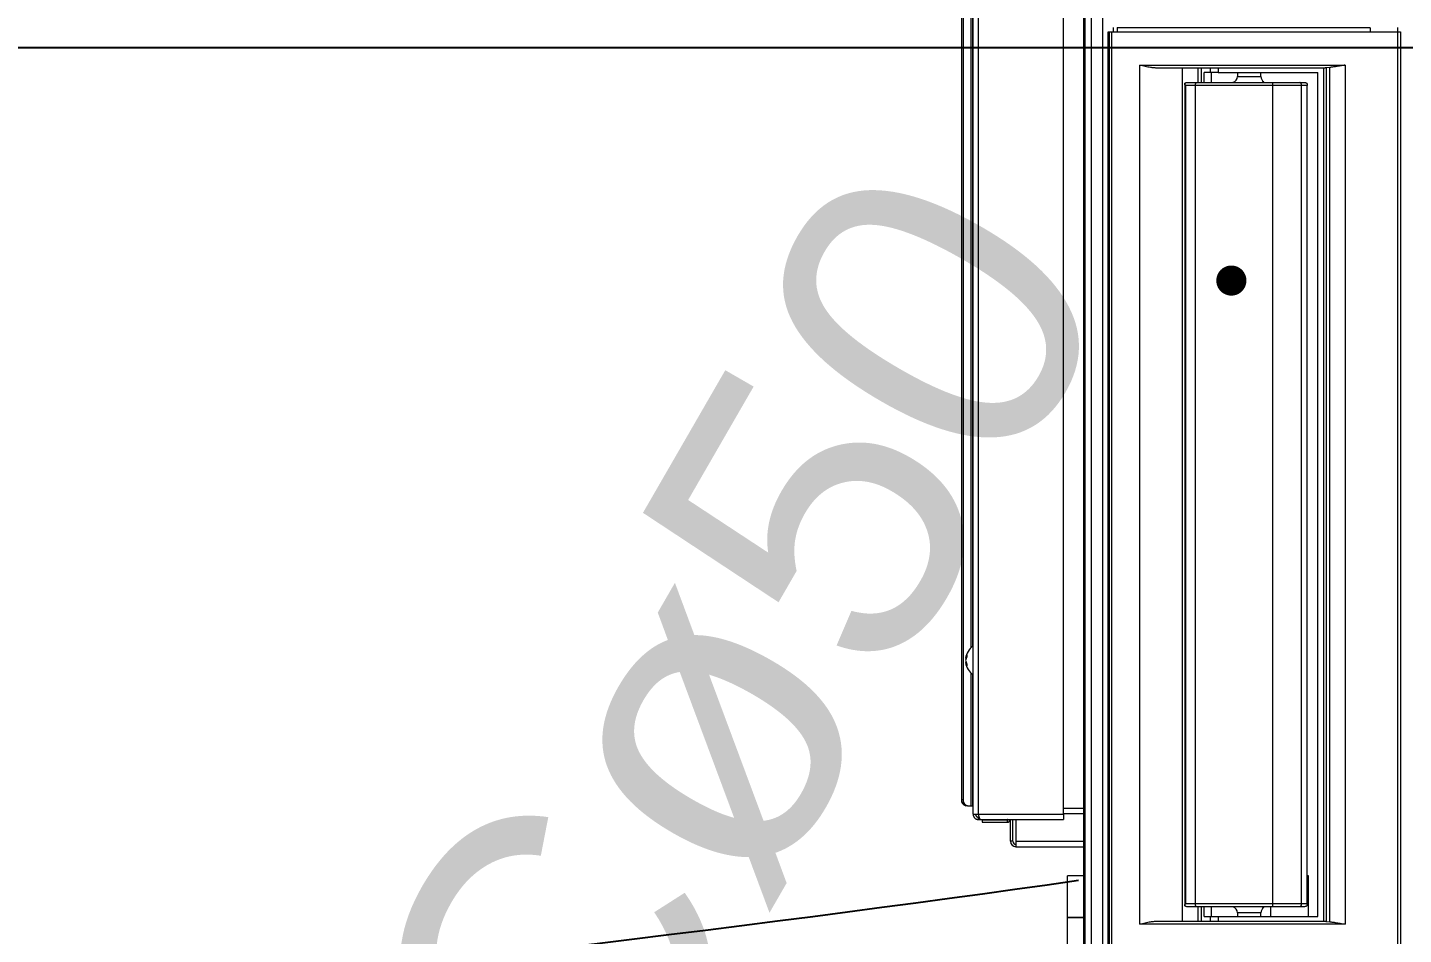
# Model space of a CAD drawing. Header units: metres. Extents: x -101133.8 to -101066.7, y -24899.3 to -24824.7.
# Drawn here: x -101103.0348 to -101102.5783, y -24845.6559 to -24845.3551 of the extents above; entities that cross this region are included whole.
import ezdxf

# ---------------------------------------------------------------- set-up
doc = ezdxf.new("R2010")
doc.units = ezdxf.units.M
doc.header["$LTSCALE"] = 0.2
doc.header["$PDSIZE"] = -5
for name, color, linetype in [('CMT-COTATION DIVERS', 1, 'Continuous'), ('CMT-CVC-MATERIEL', 30, 'Continuous'), ('CMT-PLB-EU', 3, 'Continuous'), ('CMT-VRV1', 5, 'Continuous')]:
    doc.layers.add(name, color=color, linetype=linetype)
doc.styles.add('Arial', font='arial.ttf')
doc.styles.get("Standard").update_dxf_attribs({"font": 'arial.ttf'})
doc.dimstyles.get("Standard").update_dxf_attribs({"dimtxt": 0.18, "dimasz": 0.18, "dimexe": 0.18, "dimexo": 0.0625, "dimgap": 0.09, "dimtad": 0, "dimtih": 1, "dimtoh": 1, "dimdec": 4, "dimzin": 0, "dimdsep": 46, "dimtxsty": 'Standard', "dimcen": 0.09, "dimadec": 0, "dimazin": 0, "dimtfac": 1, "dimtdec": 4, "dimtofl": 0, "dimtmove": 0, "dimatfit": 3, "dimfxl": 1, "dimtolj": 1, "dimtzin": 0, "dimarcsym": 0})

# ---------------------------------------------------------------- blocks, each defined once
blk = doc.blocks.new('Cassette 600x600')
at = {"linetype": 'Continuous', "lineweight": 13}
for p, q in [((-20383.93, 606.65), (-20383.93, 607.22)), ((-20381.93, 608.63), (-20381.93, 608.07)), ((-20089.53, 608.63), (-20381.93, 608.63)), ((-20089.53, 608.07), (-20381.93, 608.07)), ((-20336.44, 607.08), (-20336.44, 607.26)), ((-20335.02, 607.08), (-20335.02, 607.26)), ((-20388.53, 603.01), (-20387.73, 603.01)), ((-20388.53, 603.01), (-20388.53, 602.3)), ((-20387.73, 603.01), (-20387.73, 602.74)), ((-20386.73, 604.81), (-20084.73, 604.81)), ((-20386.73, 604.81), (-20386.73, 603.01)), ((-20386.73, 603.01), (-20386.73, 574.81)), ((-20386.73, 603.01), (-20084.73, 603.01)), ((-20383.93, 606.65), (-20383.93, 605.53)), ((-20383.93, 605.53), (-20383.93, 605.01)), ((-20339.85, 605.53), (-20383.93, 605.53)), ((-20340.29, 605.01), (-20383.93, 605.01)), ((-20383.93, 605.01), (-20383.93, 604.81)), ((-20105.45, 605.53), (-20331.61, 605.53)), ((-20105.89, 605.01), (-20331.17, 605.01)), ((-20389.43, 601.81), (-20389.43, 593.46)), ((-20388.63, 601.81), (-20389.43, 601.81)), ((-20388.63, 601.81), (-20388.63, 593.46)), ((-20388.53, 602.3), (-20388.53, 574.81)), ((-20388.63, 593.46), (-20389.43, 593.46)), ((-20397.53, 590.61), (-20397.53, 568.01)), ((-20395.73, 590.61), (-20397.53, 590.61)), ((-20395.73, 591.61), (-20395.73, 592.41)), ((-20395.73, 592.41), (-20388.53, 592.41)), ((-20395.73, 591.61), (-20388.53, 591.61)), ((-20388.53, 590.61), (-20395.73, 590.61)), ((-20395.73, 590.61), (-20395.73, 568.01)), ((-20435.23, 573.51), (-20421.02, 573.51)), ((-20421.02, 573.51), (-20421.02, 568.01)), ((-20421.02, 573.51), (-20420.92, 573.51)), ((-20420.92, 573.51), (-20420.92, 568.01)), ((-20420.92, 573.51), (-20407.23, 573.51)), ((-20407.23, 568.01), (-20407.23, 573.51)), ((-20386.73, 574.81), (-20388.53, 574.81)), ((-20386.73, 574.81), (-20084.73, 574.81)), ((-20386.54, 574.81), (-20386.54, 568.01)), ((-20384.74, 574.81), (-20384.74, 568.01)), ((-20573.93, 568.01), (-19987.53, 568.01)), ((-20573.93, 567.61), (-19987.53, 567.61)), ((-19987.53, 565.59), (-20573.93, 565.59)), ((-20573.93, 561.77), (-19987.53, 561.77)), ((-20434.23, 560.01), (-20127.23, 560.01)), ((-20434.23, 559.55), (-20127.23, 559.55)), ((-20127.23, 558.84), (-20434.23, 558.84)), ((-20127.23, 560.01), (-20127.23, 559.55)), ((-20127.23, 559.55), (-20127.23, 558.84)), ((-20127.23, 558.84), (-20127.23, 464.01)), ((-20125.73, 558.31), (-20127.23, 558.31)), ((-20125.83, 557.01), (-20127.23, 557.01)), ((-20125.83, 473.01), (-20125.83, 557.01)), ((-20125.73, 557.01), (-20125.83, 557.01)), ((-20423.23, 549.49), (-20138.23, 549.49)), ((-20423.23, 481.35), (-20423.23, 549.49)), ((-20138.23, 549.49), (-20138.23, 481.35)), ((-20422.23, 543.91), (-20422.23, 488.26)), ((-20139.23, 488.26), (-20139.23, 543.91)), ((-20139.23, 535.45), (-20422.23, 535.45)), ((-20144.51, 534.54), (-20416.95, 534.54)), ((-20416.43, 534.38), (-20416.43, 531.01)), ((-20145.03, 534.38), (-20416.43, 534.38)), ((-20145.03, 531.01), (-20145.03, 534.38)), ((-20417.43, 530.27), (-20422.23, 530.27)), ((-20417.43, 533.86), (-20417.42, 534.08)), ((-20417.43, 530.71), (-20417.43, 533.86)), ((-20417.43, 505.34), (-20417.43, 530.71)), ((-20416.43, 531.01), (-20416.43, 505.31)), ((-20416.43, 531.01), (-20145.03, 531.01)), ((-20145.03, 505.31), (-20145.03, 531.01)), ((-20144.04, 534.08), (-20144.03, 533.86)), ((-20144.03, 533.86), (-20144.03, 530.71)), ((-20144.03, 530.71), (-20144.03, 505.34)), ((-20139.23, 530.27), (-20144.03, 530.27)), ((-20417.43, 529.11), (-20422.23, 529.11)), ((-20422.23, 526.01), (-20420.73, 526.01)), ((-20420.73, 528.12), (-20417.43, 528.12)), ((-20420.73, 528.12), (-20420.73, 526.01)), ((-20420.73, 526.01), (-20420.73, 523.54)), ((-20420.73, 525.71), (-20417.43, 525.71)), ((-20139.23, 529.11), (-20144.03, 529.11)), ((-20144.03, 528.12), (-20140.73, 528.12)), ((-20144.03, 525.71), (-20140.73, 525.71)), ((-20140.73, 526.01), (-20140.73, 528.12)), ((-20140.73, 526.01), (-20139.23, 526.01)), ((-20140.73, 523.54), (-20140.73, 526.01)), ((-20420.73, 523.54), (-20422.23, 523.54)), ((-20420.73, 523.54), (-20420.73, 490.41)), ((-20140.73, 523.54), (-20140.73, 490.41)), ((-20139.23, 523.54), (-20140.73, 523.54)), ((-20419.43, 517.11), (-20420.73, 517.11)), ((-20419.43, 509.31), (-20419.43, 517.11)), ((-20140.73, 517.11), (-20142.03, 517.11)), ((-20142.03, 517.11), (-20142.03, 509.31)), ((-20420.73, 509.31), (-20419.43, 509.31)), ((-20142.03, 509.31), (-20140.73, 509.31)), ((-20420.73, 506.01), (-20417.43, 506.01)), ((-20417.43, 496.41), (-20417.43, 505.34)), ((-20416.43, 505.31), (-20145.03, 505.31)), ((-20416.43, 505.31), (-20416.43, 495.81)), ((-20145.03, 495.81), (-20145.03, 505.31)), ((-20144.03, 505.34), (-20144.03, 496.41)), ((-20420.73, 493.51), (-20407.23, 493.51)), ((-20417.43, 494.81), (-20417.43, 496.41)), ((-20417.42, 494.63), (-20417.43, 494.81)), ((-20416.69, 493.92), (-20144.77, 493.92)), ((-20416.43, 495.81), (-20145.03, 495.81)), ((-20416.43, 495.81), (-20416.43, 493.96)), ((-20416.43, 493.96), (-20145.03, 493.96)), ((-20407.23, 493.51), (-20407.23, 493.92)), ((-20145.03, 493.96), (-20145.03, 495.81)), ((-20144.03, 494.81), (-20144.04, 494.63)), ((-20144.03, 496.41), (-20144.03, 494.81)), ((-20420.73, 490.41), (-20140.73, 490.41)), ((-20422.32, 487.63), (-20422.42, 486.48)), ((-20422.42, 486.48), (-20139.04, 486.48)), ((-20139.14, 487.63), (-20422.32, 487.63)), ((-20422.23, 488.41), (-20139.23, 488.41)), ((-20139.04, 486.48), (-20139.14, 487.63)), ((-20138.23, 481.35), (-20423.23, 481.35)), ((-20125.83, 473.01), (-20127.23, 473.01)), ((-20127.23, 464.01), (-20434.23, 464.01)), ((-20127.23, 463.01), (-20434.23, 463.01)), ((-20127.23, 464.01), (-20127.23, 463.01)), ((-20125.73, 464.01), (-20127.23, 464.01))]:
    blk.add_line(p, q, dxfattribs=at)
at = {"linetype": 'Continuous', "const_width": 5}
blk.add_lwpolyline([(-20212.23, 519.11, 1), (-20207.23, 519.11, 1)], format="xyb", close=True, dxfattribs=at)
at = {"linetype": 'Continuous', "lineweight": 13}
for centre, radius, start, end in [((-20382.18, 606.87), 1.79, 81.9508, 168.5777), ((-20382.18, 606.3), 1.79, 81.9498, 168.5788), ((-20335.73, 601.64), 5.67, 97.1666, 146.0184), ((-20336.04, 604.22), 3.07, 97.4775, 119.9182), ((-20335.33, 604.22), 3.07, 97.4772, 119.9184), ((-20336.13, 604.22), 3.07, 60.0816, 82.5227), ((-20335.73, 601.64), 5.67, 33.9816, 82.8334), ((-20335.42, 604.22), 3.07, 60.0818, 82.5226), ((-20337.21, 604.26), 2.64, 82.2979, 97.7021), ((-20334.24, 604.26), 2.64, 82.2979, 97.7021), ((-20388.58, 593.46), 0.85, 180, 273.3723), ((-20388.58, 593.46), 0.05, 180, 0), ((-20395.73, 590.61), 1.8, 90, 180), ((-20395.73, 590.61), 1, 90, 180), ((-20419.43, 519.11), 2, 270, 343.2061), ((-20142.03, 519.11), 2, 196.6773, 270), ((-20419.43, 507.31), 2, 30.8445, 90), ((-20142.03, 507.31), 2, 90, 149.2042), ((-20416.68, 512.7), 7.4, 264.1787, 271.9347), ((-20144.78, 513.57), 8.27, 268.2687, 275.2085)]:
    blk.add_arc(centre, radius, start, end, dxfattribs=at)
for points, knots in [([(-20386.73, 604.81), (-20386.78, 604.8), (-20386.83, 604.79), (-20386.89, 604.79), (-20386.94, 604.78), (-20386.99, 604.78), (-20387.04, 604.77), (-20387.09, 604.76), (-20387.14, 604.75), (-20387.19, 604.74), (-20387.24, 604.73), (-20387.29, 604.71), (-20387.34, 604.7), (-20387.39, 604.68), (-20387.44, 604.66), (-20387.49, 604.64), (-20387.54, 604.62), (-20387.58, 604.59), (-20387.63, 604.57), (-20387.67, 604.54), (-20387.72, 604.51), (-20387.76, 604.48), (-20387.8, 604.45), (-20387.84, 604.42), (-20387.88, 604.39), (-20387.92, 604.35), (-20387.96, 604.32), (-20388, 604.28), (-20388.04, 604.24), (-20388.07, 604.21), (-20388.1, 604.17), (-20388.14, 604.13), (-20388.17, 604.08), (-20388.2, 604.04), (-20388.23, 604), (-20388.26, 603.96), (-20388.29, 603.91), (-20388.31, 603.87), (-20388.34, 603.82), (-20388.36, 603.77), (-20388.38, 603.73), (-20388.4, 603.68), (-20388.42, 603.63), (-20388.44, 603.58), (-20388.45, 603.53), (-20388.47, 603.48), (-20388.48, 603.43), (-20388.49, 603.37), (-20388.5, 603.33), (-20388.51, 603.29), (-20388.51, 603.27), (-20388.51, 603.25), (-20388.51, 603.22), (-20388.52, 603.19), (-20388.52, 603.17), (-20388.52, 603.14), (-20388.52, 603.11), (-20388.53, 603.09), (-20388.53, 603.06), (-20388.53, 603.03), (-20388.53, 603.01)], [0, 0, 0, 0, 1, 1, 1, 2, 2, 2, 3, 3, 3, 4, 4, 4, 5, 5, 5, 6, 6, 6, 7, 7, 7, 8, 8, 8, 9, 9, 9, 10, 10, 10, 11, 11, 11, 12, 12, 12, 13, 13, 13, 14, 14, 14, 15, 15, 15, 16, 16, 16, 17, 17, 17, 18, 18, 18, 19, 19, 19, 20, 20, 20, 20]), ([(-20388.53, 602.3), (-20388.52, 602.31), (-20388.52, 602.32), (-20388.51, 602.34), (-20388.51, 602.35), (-20388.5, 602.36), (-20388.49, 602.38), (-20388.48, 602.39), (-20388.48, 602.4), (-20388.46, 602.42), (-20388.45, 602.43), (-20388.44, 602.44), (-20388.42, 602.45), (-20388.41, 602.47), (-20388.39, 602.48), (-20388.36, 602.49), (-20388.34, 602.51), (-20388.32, 602.52), (-20388.29, 602.53), (-20388.27, 602.55), (-20388.24, 602.56), (-20388.21, 602.57), (-20388.18, 602.59), (-20388.15, 602.6), (-20388.11, 602.61), (-20388.08, 602.62), (-20388.04, 602.64), (-20388.01, 602.65), (-20387.97, 602.66), (-20387.93, 602.68), (-20387.89, 602.69), (-20387.85, 602.7), (-20387.81, 602.72), (-20387.77, 602.73), (-20387.72, 602.74), (-20387.68, 602.75), (-20387.64, 602.77), (-20387.59, 602.78), (-20387.54, 602.79), (-20387.5, 602.81), (-20387.45, 602.82), (-20387.4, 602.83), (-20387.35, 602.85), (-20387.3, 602.86), (-20387.26, 602.87), (-20387.2, 602.89), (-20387.15, 602.9), (-20387.09, 602.91), (-20387.05, 602.92), (-20387.02, 602.93), (-20387, 602.94), (-20386.97, 602.94), (-20386.95, 602.95), (-20386.92, 602.96), (-20386.89, 602.96), (-20386.86, 602.97), (-20386.84, 602.98), (-20386.81, 602.98), (-20386.78, 602.99), (-20386.76, 603), (-20386.73, 603.01)], [0, 0, 0, 0, 1, 1, 1, 2, 2, 2, 3, 3, 3, 4, 4, 4, 5, 5, 5, 6, 6, 6, 7, 7, 7, 8, 8, 8, 9, 9, 9, 10, 10, 10, 11, 11, 11, 12, 12, 12, 13, 13, 13, 14, 14, 14, 15, 15, 15, 16, 16, 16, 17, 17, 17, 18, 18, 18, 19, 19, 19, 20, 20, 20, 20]), ([(-20386.73, 604.01), (-20386.76, 604), (-20386.79, 604), (-20386.82, 603.99), (-20386.86, 603.99), (-20386.89, 603.99), (-20386.92, 603.98), (-20386.95, 603.98), (-20386.98, 603.97), (-20387.01, 603.96), (-20387.04, 603.95), (-20387.07, 603.94), (-20387.1, 603.93), (-20387.13, 603.92), (-20387.16, 603.91), (-20387.18, 603.9), (-20387.21, 603.88), (-20387.24, 603.87), (-20387.26, 603.85), (-20387.29, 603.84), (-20387.32, 603.82), (-20387.34, 603.8), (-20387.36, 603.78), (-20387.39, 603.76), (-20387.41, 603.74), (-20387.43, 603.72), (-20387.46, 603.69), (-20387.48, 603.67), (-20387.5, 603.65), (-20387.52, 603.62), (-20387.53, 603.6), (-20387.55, 603.57), (-20387.57, 603.55), (-20387.59, 603.52), (-20387.6, 603.5), (-20387.62, 603.47), (-20387.63, 603.44), (-20387.64, 603.41), (-20387.66, 603.39), (-20387.67, 603.36), (-20387.68, 603.33), (-20387.69, 603.3), (-20387.7, 603.27), (-20387.7, 603.24), (-20387.71, 603.21), (-20387.72, 603.18), (-20387.72, 603.15), (-20387.72, 603.11), (-20387.73, 603.09), (-20387.73, 603.08), (-20387.73, 603.07), (-20387.73, 603.07), (-20387.73, 603.06), (-20387.73, 603.05), (-20387.73, 603.05), (-20387.73, 603.04), (-20387.73, 603.03), (-20387.73, 603.03), (-20387.73, 603.02), (-20387.73, 603.01), (-20387.73, 603.01)], [0, 0, 0, 0, 1, 1, 1, 2, 2, 2, 3, 3, 3, 4, 4, 4, 5, 5, 5, 6, 6, 6, 7, 7, 7, 8, 8, 8, 9, 9, 9, 10, 10, 10, 11, 11, 11, 12, 12, 12, 13, 13, 13, 14, 14, 14, 15, 15, 15, 16, 16, 16, 17, 17, 17, 18, 18, 18, 19, 19, 19, 20, 20, 20, 20]), ([(-20423.23, 549.49), (-20423.23, 549.49), (-20423.23, 549.49), (-20423.23, 549.49), (-20423.23, 549.48), (-20423.23, 549.48), (-20423.23, 549.48), (-20423.23, 549.48), (-20423.23, 549.48), (-20423.23, 549.47), (-20423.22, 549.47), (-20423.22, 549.47), (-20423.22, 549.47), (-20423.17, 549.27), (-20423.08, 548.92), (-20423, 548.6), (-20422.91, 548.28), (-20422.84, 548), (-20422.77, 547.71), (-20422.7, 547.42), (-20422.64, 547.13), (-20422.57, 546.81), (-20422.51, 546.5), (-20422.45, 546.15), (-20422.42, 545.91), (-20422.39, 545.7), (-20422.37, 545.57), (-20422.35, 545.41), (-20422.34, 545.25), (-20422.32, 545.08), (-20422.31, 544.91), (-20422.29, 544.74), (-20422.28, 544.57), (-20422.27, 544.41), (-20422.25, 544.24), (-20422.24, 544.07), (-20422.23, 543.91)], [0, 0, 0, 0, 1, 1, 1, 2, 2, 2, 3, 3, 3, 4, 4, 4, 5, 5, 5, 6, 6, 6, 7, 7, 7, 8, 8, 8, 9, 9, 9, 10, 10, 10, 11, 11, 11, 12, 12, 12, 12]), ([(-20139.23, 543.91), (-20139.22, 544.07), (-20139.21, 544.24), (-20139.19, 544.41), (-20139.18, 544.57), (-20139.17, 544.74), (-20139.15, 544.91), (-20139.14, 545.08), (-20139.12, 545.25), (-20139.1, 545.41), (-20139.09, 545.57), (-20139.07, 545.7), (-20139.04, 545.91), (-20139.01, 546.15), (-20138.95, 546.5), (-20138.89, 546.81), (-20138.82, 547.13), (-20138.76, 547.42), (-20138.69, 547.71), (-20138.62, 548), (-20138.55, 548.28), (-20138.46, 548.6), (-20138.38, 548.92), (-20138.29, 549.27), (-20138.24, 549.47), (-20138.24, 549.47), (-20138.24, 549.47), (-20138.23, 549.47), (-20138.23, 549.48), (-20138.23, 549.48), (-20138.23, 549.48), (-20138.23, 549.48), (-20138.23, 549.48), (-20138.23, 549.49), (-20138.23, 549.49), (-20138.23, 549.49), (-20138.23, 549.49)], [0, 0, 0, 0, 1, 1, 1, 2, 2, 2, 3, 3, 3, 4, 4, 4, 5, 5, 5, 6, 6, 6, 7, 7, 7, 8, 8, 8, 9, 9, 9, 10, 10, 10, 11, 11, 11, 12, 12, 12, 12]), ([(-20417.42, 534.08), (-20417.41, 534.09), (-20417.41, 534.1), (-20417.41, 534.12), (-20417.41, 534.13), (-20417.41, 534.14), (-20417.4, 534.15), (-20417.4, 534.17), (-20417.4, 534.18), (-20417.39, 534.19), (-20417.39, 534.2), (-20417.39, 534.22), (-20417.39, 534.23), (-20417.38, 534.24), (-20417.38, 534.25), (-20417.37, 534.26), (-20417.37, 534.27), (-20417.37, 534.29), (-20417.36, 534.3), (-20417.36, 534.31), (-20417.35, 534.32), (-20417.35, 534.33), (-20417.34, 534.34), (-20417.33, 534.35), (-20417.33, 534.36), (-20417.32, 534.37), (-20417.32, 534.37), (-20417.31, 534.38), (-20417.3, 534.39), (-20417.3, 534.4), (-20417.29, 534.41), (-20417.28, 534.42), (-20417.28, 534.42), (-20417.27, 534.43), (-20417.26, 534.44), (-20417.26, 534.44), (-20417.25, 534.45), (-20417.24, 534.46), (-20417.22, 534.47), (-20417.21, 534.48), (-20417.2, 534.49), (-20417.19, 534.49), (-20417.17, 534.5), (-20417.16, 534.51), (-20417.15, 534.51), (-20417.13, 534.52), (-20417.12, 534.52), (-20417.11, 534.52), (-20417.09, 534.53), (-20417.07, 534.53), (-20417.05, 534.54), (-20417.03, 534.54), (-20417.01, 534.54), (-20416.99, 534.54), (-20416.97, 534.54), (-20416.95, 534.54), (-20416.93, 534.54), (-20416.91, 534.54), (-20416.89, 534.54), (-20416.87, 534.54), (-20416.84, 534.53), (-20416.82, 534.53), (-20416.79, 534.52), (-20416.76, 534.51), (-20416.72, 534.51), (-20416.7, 534.5), (-20416.67, 534.49), (-20416.64, 534.48), (-20416.61, 534.47), (-20416.58, 534.45), (-20416.54, 534.44), (-20416.51, 534.42), (-20416.49, 534.41), (-20416.48, 534.41), (-20416.48, 534.41), (-20416.47, 534.41), (-20416.47, 534.4), (-20416.47, 534.4), (-20416.46, 534.4), (-20416.46, 534.4), (-20416.45, 534.39), (-20416.45, 534.39), (-20416.44, 534.39), (-20416.44, 534.39), (-20416.43, 534.39), (-20416.43, 534.39), (-20416.43, 534.39), (-20416.43, 534.38), (-20416.43, 534.38), (-20416.43, 534.38), (-20416.43, 534.38), (-20416.43, 534.38), (-20416.43, 534.38), (-20416.43, 534.38), (-20416.43, 534.38), (-20416.43, 534.38), (-20416.43, 534.38)], [0, 0, 0, 0, 1, 1, 1, 2, 2, 2, 3, 3, 3, 4, 4, 4, 5, 5, 5, 6, 6, 6, 7, 7, 7, 8, 8, 8, 9, 9, 9, 10, 10, 10, 11, 11, 11, 12, 12, 12, 13, 13, 13, 14, 14, 14, 15, 15, 15, 16, 16, 16, 17, 17, 17, 18, 18, 18, 19, 19, 19, 20, 20, 20, 21, 21, 21, 22, 22, 22, 23, 23, 23, 24, 24, 24, 25, 25, 25, 26, 26, 26, 27, 27, 27, 28, 28, 28, 29, 29, 29, 30, 30, 30, 31, 31, 31, 32, 32, 32, 32]), ([(-20145.03, 534.38), (-20145.03, 534.38), (-20145.03, 534.38), (-20145.03, 534.38), (-20145.03, 534.38), (-20145.03, 534.38), (-20145.03, 534.38), (-20145.03, 534.38), (-20145.03, 534.38), (-20145.03, 534.38), (-20145.03, 534.39), (-20145.03, 534.39), (-20145.02, 534.39), (-20145.02, 534.39), (-20145.02, 534.39), (-20145.01, 534.39), (-20145.01, 534.39), (-20145, 534.4), (-20145, 534.4), (-20144.99, 534.4), (-20144.99, 534.4), (-20144.99, 534.41), (-20144.98, 534.41), (-20144.98, 534.41), (-20144.97, 534.41), (-20144.95, 534.42), (-20144.92, 534.44), (-20144.88, 534.45), (-20144.85, 534.47), (-20144.82, 534.48), (-20144.79, 534.49), (-20144.76, 534.5), (-20144.74, 534.51), (-20144.7, 534.51), (-20144.67, 534.52), (-20144.64, 534.53), (-20144.62, 534.53), (-20144.59, 534.54), (-20144.57, 534.54), (-20144.55, 534.54), (-20144.53, 534.54), (-20144.51, 534.54), (-20144.49, 534.54), (-20144.47, 534.54), (-20144.45, 534.54), (-20144.43, 534.54), (-20144.41, 534.54), (-20144.39, 534.53), (-20144.37, 534.53), (-20144.35, 534.52), (-20144.34, 534.52), (-20144.33, 534.52), (-20144.31, 534.51), (-20144.3, 534.51), (-20144.29, 534.5), (-20144.27, 534.49), (-20144.26, 534.49), (-20144.25, 534.48), (-20144.24, 534.47), (-20144.22, 534.46), (-20144.21, 534.45), (-20144.2, 534.44), (-20144.2, 534.44), (-20144.19, 534.43), (-20144.18, 534.42), (-20144.18, 534.42), (-20144.17, 534.41), (-20144.16, 534.4), (-20144.16, 534.39), (-20144.15, 534.38), (-20144.14, 534.37), (-20144.14, 534.37), (-20144.13, 534.36), (-20144.13, 534.35), (-20144.12, 534.34), (-20144.11, 534.33), (-20144.11, 534.32), (-20144.1, 534.31), (-20144.1, 534.3), (-20144.09, 534.29), (-20144.09, 534.27), (-20144.09, 534.26), (-20144.08, 534.25), (-20144.08, 534.24), (-20144.07, 534.23), (-20144.07, 534.22), (-20144.07, 534.2), (-20144.06, 534.19), (-20144.06, 534.18), (-20144.06, 534.17), (-20144.06, 534.15), (-20144.05, 534.14), (-20144.05, 534.13), (-20144.05, 534.12), (-20144.05, 534.1), (-20144.05, 534.09), (-20144.04, 534.08)], [0, 0, 0, 0, 1, 1, 1, 2, 2, 2, 3, 3, 3, 4, 4, 4, 5, 5, 5, 6, 6, 6, 7, 7, 7, 8, 8, 8, 9, 9, 9, 10, 10, 10, 11, 11, 11, 12, 12, 12, 13, 13, 13, 14, 14, 14, 15, 15, 15, 16, 16, 16, 17, 17, 17, 18, 18, 18, 19, 19, 19, 20, 20, 20, 21, 21, 21, 22, 22, 22, 23, 23, 23, 24, 24, 24, 25, 25, 25, 26, 26, 26, 27, 27, 27, 28, 28, 28, 29, 29, 29, 30, 30, 30, 31, 31, 31, 32, 32, 32, 32]), ([(-20417.43, 530.71), (-20417.43, 530.71), (-20417.43, 530.72), (-20417.43, 530.72), (-20417.43, 530.72), (-20417.43, 530.72), (-20417.43, 530.72), (-20417.43, 530.72), (-20417.43, 530.72), (-20417.43, 530.72), (-20417.43, 530.73), (-20417.43, 530.73), (-20417.43, 530.73), (-20417.43, 530.73), (-20417.43, 530.74), (-20417.43, 530.74), (-20417.42, 530.75), (-20417.42, 530.75), (-20417.42, 530.75), (-20417.42, 530.76), (-20417.42, 530.76), (-20417.41, 530.77), (-20417.41, 530.77), (-20417.41, 530.77), (-20417.41, 530.78), (-20417.4, 530.78), (-20417.39, 530.79), (-20417.38, 530.8), (-20417.37, 530.81), (-20417.37, 530.82), (-20417.35, 530.82), (-20417.34, 530.83), (-20417.33, 530.84), (-20417.32, 530.85), (-20417.31, 530.85), (-20417.29, 530.86), (-20417.28, 530.87), (-20417.26, 530.87), (-20417.25, 530.88), (-20417.23, 530.89), (-20417.21, 530.89), (-20417.2, 530.9), (-20417.18, 530.91), (-20417.16, 530.91), (-20417.14, 530.92), (-20417.12, 530.92), (-20417.1, 530.93), (-20417.08, 530.94), (-20417.05, 530.94), (-20417.03, 530.95), (-20417.01, 530.95), (-20416.99, 530.96), (-20416.96, 530.96), (-20416.94, 530.96), (-20416.91, 530.97), (-20416.89, 530.97), (-20416.86, 530.98), (-20416.84, 530.98), (-20416.81, 530.98), (-20416.79, 530.99), (-20416.76, 530.99), (-20416.73, 530.99), (-20416.71, 530.99), (-20416.68, 531), (-20416.65, 531), (-20416.63, 531), (-20416.6, 531), (-20416.57, 531), (-20416.54, 531), (-20416.51, 531), (-20416.49, 531), (-20416.46, 531), (-20416.43, 531.01)], [0, 0, 0, 0, 1, 1, 1, 2, 2, 2, 3, 3, 3, 4, 4, 4, 5, 5, 5, 6, 6, 6, 7, 7, 7, 8, 8, 8, 9, 9, 9, 10, 10, 10, 11, 11, 11, 12, 12, 12, 13, 13, 13, 14, 14, 14, 15, 15, 15, 16, 16, 16, 17, 17, 17, 18, 18, 18, 19, 19, 19, 20, 20, 20, 21, 21, 21, 22, 22, 22, 23, 23, 23, 24, 24, 24, 24]), ([(-20145.03, 531.01), (-20145, 531), (-20144.97, 531), (-20144.95, 531), (-20144.92, 531), (-20144.89, 531), (-20144.86, 531), (-20144.83, 531), (-20144.81, 531), (-20144.78, 531), (-20144.75, 530.99), (-20144.73, 530.99), (-20144.7, 530.99), (-20144.67, 530.99), (-20144.65, 530.98), (-20144.62, 530.98), (-20144.59, 530.98), (-20144.57, 530.97), (-20144.55, 530.97), (-20144.52, 530.96), (-20144.5, 530.96), (-20144.47, 530.96), (-20144.45, 530.95), (-20144.43, 530.95), (-20144.41, 530.94), (-20144.38, 530.94), (-20144.36, 530.93), (-20144.34, 530.92), (-20144.32, 530.92), (-20144.3, 530.91), (-20144.28, 530.91), (-20144.26, 530.9), (-20144.25, 530.89), (-20144.23, 530.89), (-20144.21, 530.88), (-20144.2, 530.87), (-20144.18, 530.87), (-20144.17, 530.86), (-20144.15, 530.85), (-20144.14, 530.85), (-20144.13, 530.84), (-20144.12, 530.83), (-20144.11, 530.82), (-20144.09, 530.82), (-20144.09, 530.81), (-20144.08, 530.8), (-20144.07, 530.79), (-20144.06, 530.78), (-20144.05, 530.78), (-20144.05, 530.77), (-20144.05, 530.77), (-20144.05, 530.77), (-20144.04, 530.76), (-20144.04, 530.76), (-20144.04, 530.75), (-20144.04, 530.75), (-20144.04, 530.75), (-20144.03, 530.74), (-20144.03, 530.74), (-20144.03, 530.73), (-20144.03, 530.73), (-20144.03, 530.73), (-20144.03, 530.73), (-20144.03, 530.72), (-20144.03, 530.72), (-20144.03, 530.72), (-20144.03, 530.72), (-20144.03, 530.72), (-20144.03, 530.72), (-20144.03, 530.72), (-20144.03, 530.72), (-20144.03, 530.71), (-20144.03, 530.71)], [0, 0, 0, 0, 1, 1, 1, 2, 2, 2, 3, 3, 3, 4, 4, 4, 5, 5, 5, 6, 6, 6, 7, 7, 7, 8, 8, 8, 9, 9, 9, 10, 10, 10, 11, 11, 11, 12, 12, 12, 13, 13, 13, 14, 14, 14, 15, 15, 15, 16, 16, 16, 17, 17, 17, 18, 18, 18, 19, 19, 19, 20, 20, 20, 21, 21, 21, 22, 22, 22, 23, 23, 23, 24, 24, 24, 24]), ([(-20417.43, 496.41), (-20417.43, 496.4), (-20417.43, 496.4), (-20417.43, 496.4), (-20417.43, 496.4), (-20417.43, 496.39), (-20417.43, 496.39), (-20417.43, 496.39), (-20417.43, 496.39), (-20417.43, 496.38), (-20417.43, 496.38), (-20417.43, 496.38), (-20417.43, 496.38), (-20417.43, 496.37), (-20417.43, 496.36), (-20417.43, 496.35), (-20417.42, 496.34), (-20417.42, 496.33), (-20417.42, 496.32), (-20417.42, 496.32), (-20417.42, 496.31), (-20417.41, 496.3), (-20417.41, 496.29), (-20417.41, 496.28), (-20417.41, 496.27), (-20417.4, 496.26), (-20417.39, 496.24), (-20417.38, 496.23), (-20417.37, 496.21), (-20417.37, 496.19), (-20417.35, 496.18), (-20417.34, 496.16), (-20417.33, 496.15), (-20417.32, 496.13), (-20417.31, 496.12), (-20417.29, 496.1), (-20417.28, 496.09), (-20417.26, 496.07), (-20417.25, 496.06), (-20417.23, 496.05), (-20417.21, 496.03), (-20417.2, 496.02), (-20417.18, 496.01), (-20417.16, 495.99), (-20417.14, 495.98), (-20417.12, 495.97), (-20417.1, 495.96), (-20417.08, 495.95), (-20417.05, 495.94), (-20417.03, 495.93), (-20417.01, 495.92), (-20416.99, 495.91), (-20416.96, 495.9), (-20416.94, 495.89), (-20416.91, 495.88), (-20416.89, 495.87), (-20416.86, 495.86), (-20416.84, 495.86), (-20416.81, 495.85), (-20416.79, 495.84), (-20416.76, 495.84), (-20416.73, 495.83), (-20416.71, 495.83), (-20416.68, 495.83), (-20416.65, 495.82), (-20416.63, 495.82), (-20416.6, 495.82), (-20416.57, 495.81), (-20416.54, 495.81), (-20416.51, 495.81), (-20416.49, 495.81), (-20416.46, 495.81), (-20416.43, 495.81)], [0, 0, 0, 0, 1, 1, 1, 2, 2, 2, 3, 3, 3, 4, 4, 4, 5, 5, 5, 6, 6, 6, 7, 7, 7, 8, 8, 8, 9, 9, 9, 10, 10, 10, 11, 11, 11, 12, 12, 12, 13, 13, 13, 14, 14, 14, 15, 15, 15, 16, 16, 16, 17, 17, 17, 18, 18, 18, 19, 19, 19, 20, 20, 20, 21, 21, 21, 22, 22, 22, 23, 23, 23, 24, 24, 24, 24]), ([(-20416.43, 493.96), (-20416.43, 493.96), (-20416.43, 493.96), (-20416.43, 493.96), (-20416.43, 493.96), (-20416.43, 493.96), (-20416.43, 493.96), (-20416.43, 493.96), (-20416.43, 493.96), (-20416.43, 493.96), (-20416.43, 493.96), (-20416.43, 493.96), (-20416.43, 493.96), (-20416.44, 493.95), (-20416.46, 493.95), (-20416.47, 493.95), (-20416.48, 493.94), (-20416.49, 493.94), (-20416.5, 493.94), (-20416.51, 493.94), (-20416.52, 493.94), (-20416.53, 493.93), (-20416.54, 493.93), (-20416.55, 493.93), (-20416.57, 493.93), (-20416.59, 493.92), (-20416.62, 493.92), (-20416.65, 493.92), (-20416.68, 493.92), (-20416.71, 493.92), (-20416.73, 493.92), (-20416.76, 493.92), (-20416.79, 493.92), (-20416.82, 493.93), (-20416.84, 493.93), (-20416.87, 493.94), (-20416.9, 493.94), (-20416.92, 493.95), (-20416.94, 493.96), (-20416.96, 493.96), (-20416.98, 493.97), (-20417, 493.98), (-20417.01, 493.99), (-20417.03, 494), (-20417.05, 494.01), (-20417.07, 494.02), (-20417.09, 494.03), (-20417.11, 494.04), (-20417.12, 494.05), (-20417.14, 494.06), (-20417.15, 494.07), (-20417.16, 494.08), (-20417.17, 494.09), (-20417.19, 494.11), (-20417.2, 494.12), (-20417.21, 494.13), (-20417.22, 494.14), (-20417.23, 494.16), (-20417.24, 494.17), (-20417.26, 494.19), (-20417.27, 494.2), (-20417.27, 494.21), (-20417.28, 494.22), (-20417.29, 494.23), (-20417.29, 494.24), (-20417.3, 494.25), (-20417.31, 494.26), (-20417.31, 494.27), (-20417.32, 494.28), (-20417.33, 494.3), (-20417.33, 494.31), (-20417.34, 494.32), (-20417.34, 494.33), (-20417.35, 494.34), (-20417.35, 494.36), (-20417.36, 494.37), (-20417.36, 494.38), (-20417.37, 494.39), (-20417.37, 494.4), (-20417.38, 494.42), (-20417.38, 494.43), (-20417.38, 494.44), (-20417.39, 494.45), (-20417.39, 494.47), (-20417.39, 494.48), (-20417.4, 494.49), (-20417.4, 494.51), (-20417.4, 494.52), (-20417.4, 494.53), (-20417.41, 494.54), (-20417.41, 494.55), (-20417.41, 494.57), (-20417.41, 494.58), (-20417.41, 494.59), (-20417.42, 494.6), (-20417.42, 494.62), (-20417.42, 494.63)], [0, 0, 0, 0, 1, 1, 1, 2, 2, 2, 3, 3, 3, 4, 4, 4, 5, 5, 5, 6, 6, 6, 7, 7, 7, 8, 8, 8, 9, 9, 9, 10, 10, 10, 11, 11, 11, 12, 12, 12, 13, 13, 13, 14, 14, 14, 15, 15, 15, 16, 16, 16, 17, 17, 17, 18, 18, 18, 19, 19, 19, 20, 20, 20, 21, 21, 21, 22, 22, 22, 23, 23, 23, 24, 24, 24, 25, 25, 25, 26, 26, 26, 27, 27, 27, 28, 28, 28, 29, 29, 29, 30, 30, 30, 31, 31, 31, 32, 32, 32, 32]), ([(-20145.03, 495.81), (-20145, 495.81), (-20144.97, 495.81), (-20144.95, 495.81), (-20144.92, 495.81), (-20144.89, 495.81), (-20144.86, 495.82), (-20144.83, 495.82), (-20144.81, 495.82), (-20144.78, 495.83), (-20144.75, 495.83), (-20144.73, 495.83), (-20144.7, 495.84), (-20144.67, 495.84), (-20144.65, 495.85), (-20144.62, 495.86), (-20144.59, 495.86), (-20144.57, 495.87), (-20144.55, 495.88), (-20144.52, 495.89), (-20144.5, 495.9), (-20144.47, 495.91), (-20144.45, 495.92), (-20144.43, 495.93), (-20144.41, 495.94), (-20144.38, 495.95), (-20144.36, 495.96), (-20144.34, 495.97), (-20144.32, 495.98), (-20144.3, 495.99), (-20144.28, 496.01), (-20144.26, 496.02), (-20144.25, 496.03), (-20144.23, 496.05), (-20144.21, 496.06), (-20144.2, 496.07), (-20144.18, 496.09), (-20144.17, 496.1), (-20144.15, 496.12), (-20144.14, 496.13), (-20144.13, 496.15), (-20144.12, 496.16), (-20144.11, 496.18), (-20144.09, 496.19), (-20144.09, 496.21), (-20144.08, 496.23), (-20144.07, 496.24), (-20144.06, 496.26), (-20144.05, 496.27), (-20144.05, 496.28), (-20144.05, 496.29), (-20144.05, 496.3), (-20144.04, 496.31), (-20144.04, 496.32), (-20144.04, 496.32), (-20144.04, 496.33), (-20144.04, 496.34), (-20144.03, 496.35), (-20144.03, 496.36), (-20144.03, 496.37), (-20144.03, 496.38), (-20144.03, 496.38), (-20144.03, 496.38), (-20144.03, 496.38), (-20144.03, 496.39), (-20144.03, 496.39), (-20144.03, 496.39), (-20144.03, 496.39), (-20144.03, 496.4), (-20144.03, 496.4), (-20144.03, 496.4), (-20144.03, 496.4), (-20144.03, 496.41)], [0, 0, 0, 0, 1, 1, 1, 2, 2, 2, 3, 3, 3, 4, 4, 4, 5, 5, 5, 6, 6, 6, 7, 7, 7, 8, 8, 8, 9, 9, 9, 10, 10, 10, 11, 11, 11, 12, 12, 12, 13, 13, 13, 14, 14, 14, 15, 15, 15, 16, 16, 16, 17, 17, 17, 18, 18, 18, 19, 19, 19, 20, 20, 20, 21, 21, 21, 22, 22, 22, 23, 23, 23, 24, 24, 24, 24]), ([(-20144.04, 494.63), (-20144.04, 494.62), (-20144.04, 494.6), (-20144.04, 494.59), (-20144.05, 494.58), (-20144.05, 494.57), (-20144.05, 494.55), (-20144.05, 494.54), (-20144.06, 494.53), (-20144.06, 494.52), (-20144.06, 494.51), (-20144.06, 494.49), (-20144.07, 494.48), (-20144.07, 494.47), (-20144.07, 494.45), (-20144.08, 494.44), (-20144.08, 494.43), (-20144.08, 494.42), (-20144.09, 494.4), (-20144.09, 494.39), (-20144.1, 494.38), (-20144.1, 494.37), (-20144.11, 494.36), (-20144.11, 494.34), (-20144.12, 494.33), (-20144.12, 494.32), (-20144.13, 494.31), (-20144.13, 494.3), (-20144.14, 494.28), (-20144.15, 494.27), (-20144.15, 494.26), (-20144.16, 494.25), (-20144.17, 494.24), (-20144.17, 494.23), (-20144.18, 494.22), (-20144.19, 494.21), (-20144.19, 494.2), (-20144.2, 494.19), (-20144.21, 494.17), (-20144.23, 494.16), (-20144.24, 494.14), (-20144.25, 494.13), (-20144.26, 494.12), (-20144.27, 494.11), (-20144.29, 494.09), (-20144.3, 494.08), (-20144.31, 494.07), (-20144.32, 494.06), (-20144.34, 494.05), (-20144.35, 494.04), (-20144.37, 494.03), (-20144.39, 494.02), (-20144.41, 494.01), (-20144.43, 494), (-20144.45, 493.99), (-20144.46, 493.98), (-20144.48, 493.97), (-20144.5, 493.96), (-20144.52, 493.96), (-20144.54, 493.95), (-20144.56, 493.94), (-20144.59, 493.94), (-20144.61, 493.93), (-20144.64, 493.93), (-20144.67, 493.92), (-20144.7, 493.92), (-20144.73, 493.92), (-20144.75, 493.92), (-20144.78, 493.92), (-20144.81, 493.92), (-20144.84, 493.92), (-20144.87, 493.92), (-20144.89, 493.93), (-20144.91, 493.93), (-20144.92, 493.93), (-20144.93, 493.93), (-20144.94, 493.94), (-20144.95, 493.94), (-20144.96, 493.94), (-20144.97, 493.94), (-20144.98, 493.94), (-20144.99, 493.95), (-20145, 493.95), (-20145.02, 493.95), (-20145.02, 493.96), (-20145.03, 493.96), (-20145.03, 493.96), (-20145.03, 493.96), (-20145.03, 493.96), (-20145.03, 493.96), (-20145.03, 493.96), (-20145.03, 493.96), (-20145.03, 493.96), (-20145.03, 493.96), (-20145.03, 493.96), (-20145.03, 493.96), (-20145.03, 493.96)], [0, 0, 0, 0, 1, 1, 1, 2, 2, 2, 3, 3, 3, 4, 4, 4, 5, 5, 5, 6, 6, 6, 7, 7, 7, 8, 8, 8, 9, 9, 9, 10, 10, 10, 11, 11, 11, 12, 12, 12, 13, 13, 13, 14, 14, 14, 15, 15, 15, 16, 16, 16, 17, 17, 17, 18, 18, 18, 19, 19, 19, 20, 20, 20, 21, 21, 21, 22, 22, 22, 23, 23, 23, 24, 24, 24, 25, 25, 25, 26, 26, 26, 27, 27, 27, 28, 28, 28, 29, 29, 29, 30, 30, 30, 31, 31, 31, 32, 32, 32, 32]), ([(-20422.42, 486.48), (-20422.45, 486.32), (-20422.47, 486.15), (-20422.49, 485.99), (-20422.51, 485.83), (-20422.53, 485.67), (-20422.55, 485.51), (-20422.58, 485.34), (-20422.6, 485.17), (-20422.62, 485.02), (-20422.64, 484.87), (-20422.66, 484.73), (-20422.69, 484.53), (-20422.73, 484.32), (-20422.77, 484.02), (-20422.82, 483.75), (-20422.86, 483.47), (-20422.91, 483.22), (-20422.95, 482.96), (-20422.99, 482.71), (-20423.04, 482.46), (-20423.09, 482.17), (-20423.14, 481.89), (-20423.19, 481.56), (-20423.22, 481.39), (-20423.22, 481.38), (-20423.22, 481.38), (-20423.23, 481.38), (-20423.23, 481.37), (-20423.23, 481.37), (-20423.23, 481.37), (-20423.23, 481.37), (-20423.23, 481.36), (-20423.23, 481.36), (-20423.23, 481.36), (-20423.23, 481.35), (-20423.23, 481.35)], [0, 0, 0, 0, 1, 1, 1, 2, 2, 2, 3, 3, 3, 4, 4, 4, 5, 5, 5, 6, 6, 6, 7, 7, 7, 8, 8, 8, 9, 9, 9, 10, 10, 10, 11, 11, 11, 12, 12, 12, 12]), ([(-20422.23, 488.26), (-20422.23, 488.24), (-20422.23, 488.23), (-20422.23, 488.21), (-20422.24, 488.19), (-20422.24, 488.18), (-20422.24, 488.16), (-20422.24, 488.14), (-20422.25, 488.13), (-20422.25, 488.11), (-20422.25, 488.09), (-20422.25, 488.07), (-20422.26, 488.05), (-20422.26, 488.03), (-20422.26, 488.01), (-20422.27, 487.99), (-20422.27, 487.97), (-20422.28, 487.94), (-20422.28, 487.92), (-20422.28, 487.9), (-20422.29, 487.88), (-20422.29, 487.85), (-20422.3, 487.82), (-20422.3, 487.8), (-20422.3, 487.78), (-20422.3, 487.76), (-20422.31, 487.75), (-20422.31, 487.74), (-20422.31, 487.73), (-20422.31, 487.71), (-20422.31, 487.7), (-20422.31, 487.69), (-20422.31, 487.68), (-20422.31, 487.66), (-20422.32, 487.65), (-20422.32, 487.64), (-20422.32, 487.63)], [0, 0, 0, 0, 1, 1, 1, 2, 2, 2, 3, 3, 3, 4, 4, 4, 5, 5, 5, 6, 6, 6, 7, 7, 7, 8, 8, 8, 9, 9, 9, 10, 10, 10, 11, 11, 11, 12, 12, 12, 12]), ([(-20139.14, 487.63), (-20139.14, 487.65), (-20139.15, 487.68), (-20139.15, 487.71), (-20139.15, 487.73), (-20139.16, 487.76), (-20139.16, 487.79), (-20139.16, 487.81), (-20139.17, 487.84), (-20139.17, 487.86), (-20139.17, 487.89), (-20139.18, 487.91), (-20139.18, 487.94), (-20139.19, 487.96), (-20139.19, 487.98), (-20139.19, 488.01), (-20139.2, 488.03), (-20139.2, 488.05), (-20139.21, 488.07), (-20139.21, 488.09), (-20139.21, 488.11), (-20139.22, 488.13), (-20139.22, 488.15), (-20139.22, 488.17), (-20139.22, 488.19), (-20139.23, 488.19), (-20139.23, 488.2), (-20139.23, 488.2), (-20139.23, 488.21), (-20139.23, 488.22), (-20139.23, 488.22), (-20139.23, 488.23), (-20139.23, 488.24), (-20139.23, 488.24), (-20139.23, 488.25), (-20139.23, 488.25), (-20139.23, 488.26)], [0, 0, 0, 0, 1, 1, 1, 2, 2, 2, 3, 3, 3, 4, 4, 4, 5, 5, 5, 6, 6, 6, 7, 7, 7, 8, 8, 8, 9, 9, 9, 10, 10, 10, 11, 11, 11, 12, 12, 12, 12]), ([(-20138.23, 481.35), (-20138.23, 481.35), (-20138.23, 481.36), (-20138.23, 481.36), (-20138.23, 481.36), (-20138.23, 481.37), (-20138.23, 481.37), (-20138.23, 481.37), (-20138.23, 481.37), (-20138.23, 481.38), (-20138.24, 481.38), (-20138.24, 481.38), (-20138.24, 481.39), (-20138.27, 481.56), (-20138.32, 481.89), (-20138.37, 482.17), (-20138.42, 482.46), (-20138.47, 482.71), (-20138.51, 482.96), (-20138.55, 483.22), (-20138.6, 483.47), (-20138.64, 483.75), (-20138.69, 484.02), (-20138.73, 484.32), (-20138.77, 484.53), (-20138.8, 484.73), (-20138.82, 484.87), (-20138.84, 485.02), (-20138.86, 485.17), (-20138.88, 485.34), (-20138.9, 485.51), (-20138.93, 485.67), (-20138.95, 485.83), (-20138.97, 485.99), (-20138.99, 486.15), (-20139.01, 486.32), (-20139.04, 486.48)], [0, 0, 0, 0, 1, 1, 1, 2, 2, 2, 3, 3, 3, 4, 4, 4, 5, 5, 5, 6, 6, 6, 7, 7, 7, 8, 8, 8, 9, 9, 9, 10, 10, 10, 11, 11, 11, 12, 12, 12, 12])]:
    blk.add_open_spline(points, degree=3, knots=knots, dxfattribs=at)
at = {"linetype": 'Continuous', "lineweight": 25}
blk.add_point((-20209.73, 519.11), dxfattribs=at)
blk = doc.blocks.new('COT-45')
at = {"color": 0}
for p, q in [((0, -1), (0, 1)), ((-1, 0), (1, 0))]:
    blk.add_line(p, q, dxfattribs=at)
at = {"color": 0, "const_width": 0.4}
blk.add_lwpolyline([(-0.442, -0.442), (0.442, 0.442)], dxfattribs=at)
blk = doc.blocks.new('*D115')
at = {"layer": 'CMT-COTATION DIVERS', "color": 0, "lineweight": -2}
for p, q in [((-101104.27264, -24845.84008), (-101104.27264, -24844.52854)), ((-101102.47198, -24844.89659), (-101102.47198, -24844.52854)), ((-101104.24764, -24844.57854), (-101102.49698, -24844.57854))]:
    blk.add_line(p, q, dxfattribs=at)
at = {"layer": 'Defpoints', "color": 0, "lineweight": 15}
for p in [(-101102.47198, -24844.57854), (-101102.47198, -24844.92659), (-101104.27264, -24845.87008)]:
    blk.add_point(p, dxfattribs=at)
at = {"layer": 'CMT-COTATION DIVERS', "color": 0, "lineweight": -2, "xscale": 0.025, "yscale": 0.025, "zscale": 0.025, "rotation": 180}
blk.add_blockref('COT-45', (-101104.27264, -24844.57854), dxfattribs=at)
at = {"layer": 'CMT-COTATION DIVERS', "color": 0, "lineweight": -2, "xscale": 0.025, "yscale": 0.025, "zscale": 0.025}
blk.add_blockref('COT-45', (-101102.47198, -24844.57854), dxfattribs=at)
at = {"layer": 'CMT-COTATION DIVERS', "color": 0, "lineweight": 15, "insert": (-101103.37231, -24844.50275), "char_height": 0.075, "attachment_point": 5}
blk.add_mtext('\\A1;180', dxfattribs=at)
blk = doc.blocks.new('*D136')
at = {"layer": 'CMT-COTATION DIVERS', "color": 0, "lineweight": -2}
for p, q in [((-101104.56913, -24845.36165), (-101101.33268, -24845.36165)), ((-101101.38268, -24847.96619), (-101101.38268, -24845.38665)), ((-101101.83047, -24847.99119), (-101101.33268, -24847.99119))]:
    blk.add_line(p, q, dxfattribs=at)
at = {"layer": 'Defpoints', "color": 0, "lineweight": 15}
for p in [(-101104.59913, -24845.36165), (-101101.38268, -24845.36165), (-101101.86047, -24847.99119)]:
    blk.add_point(p, dxfattribs=at)
at = {"layer": 'CMT-COTATION DIVERS', "color": 0, "lineweight": -2, "xscale": 0.025, "yscale": 0.025, "zscale": 0.025}
for p, rotation in [((-101101.38268, -24845.36165), 90), ((-101101.38268, -24847.99119), 270)]:
    blk.add_blockref('COT-45', p, dxfattribs=dict(at, rotation=rotation))
at = {"layer": 'CMT-COTATION DIVERS', "color": 0, "lineweight": 15, "insert": (-101101.4585, -24846.67642), "char_height": 0.075, "attachment_point": 5, "rotation": 90}
blk.add_mtext('\\A1;263', dxfattribs=at)

msp = doc.modelspace()

# ---------------------------------------------------------------- linework, layer by layer
at = {"layer": 'CMT-PLB-EU', "linetype": 'Continuous', "lineweight": 20}
msp.add_lwpolyline([(-101102.48293, -24845.02824, 0, 0, 0), (-101102.63293, -24845.28805, 0.045, 0, 0), (-101102.70793, -24845.41795, 0, 0, 0)], format="xyseb", dxfattribs=at)
at = {"layer": 'CMT-VRV1', "linetype": 'Continuous'}
for points in [[(-101106.77345, -24844.95905), (-101106.77345, -24845.22853), (-101106.77345, -24845.29923), (-101106.62538, -24845.53758), (-101106.03563, -24845.73966), (-101104.90514, -24845.87183), (-101103.12698, -24845.72628), (-101102.68252, -24845.66267)], [(-101106.74845, -24844.95905), (-101106.74845, -24845.22853), (-101106.74845, -24845.2921), (-101106.60884, -24845.51682), (-101106.03006, -24845.71514), (-101104.9047, -24845.84671), (-101103.12977, -24845.70142), (-101102.68607, -24845.63792)]]:
    msp.add_open_spline(points, degree=3, dxfattribs=at)

# ---------------------------------------------------------------- block references
at = {"layer": 'CMT-CVC-MATERIEL', "xscale": 0.001, "yscale": 0.001, "zscale": 0.001, "rotation": 90}
msp.add_blockref('Cassette 600x600', (-101102.11629, -24825.22928), dxfattribs=at)

# ---------------------------------------------------------------- texts
at = {"layer": 'CMT-PLB-EU', "linetype": 'Continuous', "lineweight": 20, "insert": (-101102.97821, -24845.87439), "char_height": 0.1, "attachment_point": 4, "rotation": 60, "style": 'Arial'}
msp.add_mtext('PVCø50', dxfattribs=at)

# ---------------------------------------------------------------- dimensions: what is measured, and where the dimension line sits
at = {"layer": 'CMT-COTATION DIVERS', "lineweight": 15}
dim = msp.add_linear_dim(base=(-101102.47198, -24844.57854), p1=(-101104.27264, -24845.87008), p2=(-101102.47198, -24844.92659), dimstyle='Standard', override={"dimscale": 0.05, "dimtxt": 1.5, "dimasz": 0.5, "dimexe": 1, "dimexo": 0.6, "dimgap": 0.75, "dimtad": 1, "dimtih": 0, "dimtoh": 0, "dimdec": 0, "dimlfac": 100, "dimblk": 'COT-45', "dimcen": 0, "dimadec": 2, "dimazin": 2, "dimtdec": 2, "dimtix": 1, "dimtmove": 1, "dimfrac": 1}, dxfattribs=at)
dim.commit()
dim.dimension.update_dxf_attribs({"geometry": '*D115', "text_midpoint": (-101103.37231, -24844.50275)})
dim = msp.add_linear_dim(base=(-101101.38268, -24845.36165), p1=(-101101.86047, -24847.99119), p2=(-101104.59913, -24845.36165), angle=90, dimstyle='Standard', override={"dimscale": 0.05, "dimtxt": 1.5, "dimasz": 0.5, "dimexe": 1, "dimexo": 0.6, "dimgap": 0.75, "dimtad": 1, "dimtih": 0, "dimtoh": 0, "dimdec": 0, "dimlfac": 100, "dimblk": 'COT-45', "dimcen": 0, "dimadec": 2, "dimazin": 2, "dimtdec": 2, "dimtix": 1, "dimtmove": 1, "dimfrac": 1}, dxfattribs=at)
dim.commit()
dim.dimension.update_dxf_attribs({"geometry": '*D136', "text_midpoint": (-101101.4585, -24846.67642)})

doc.saveas('drawing.dxf')
